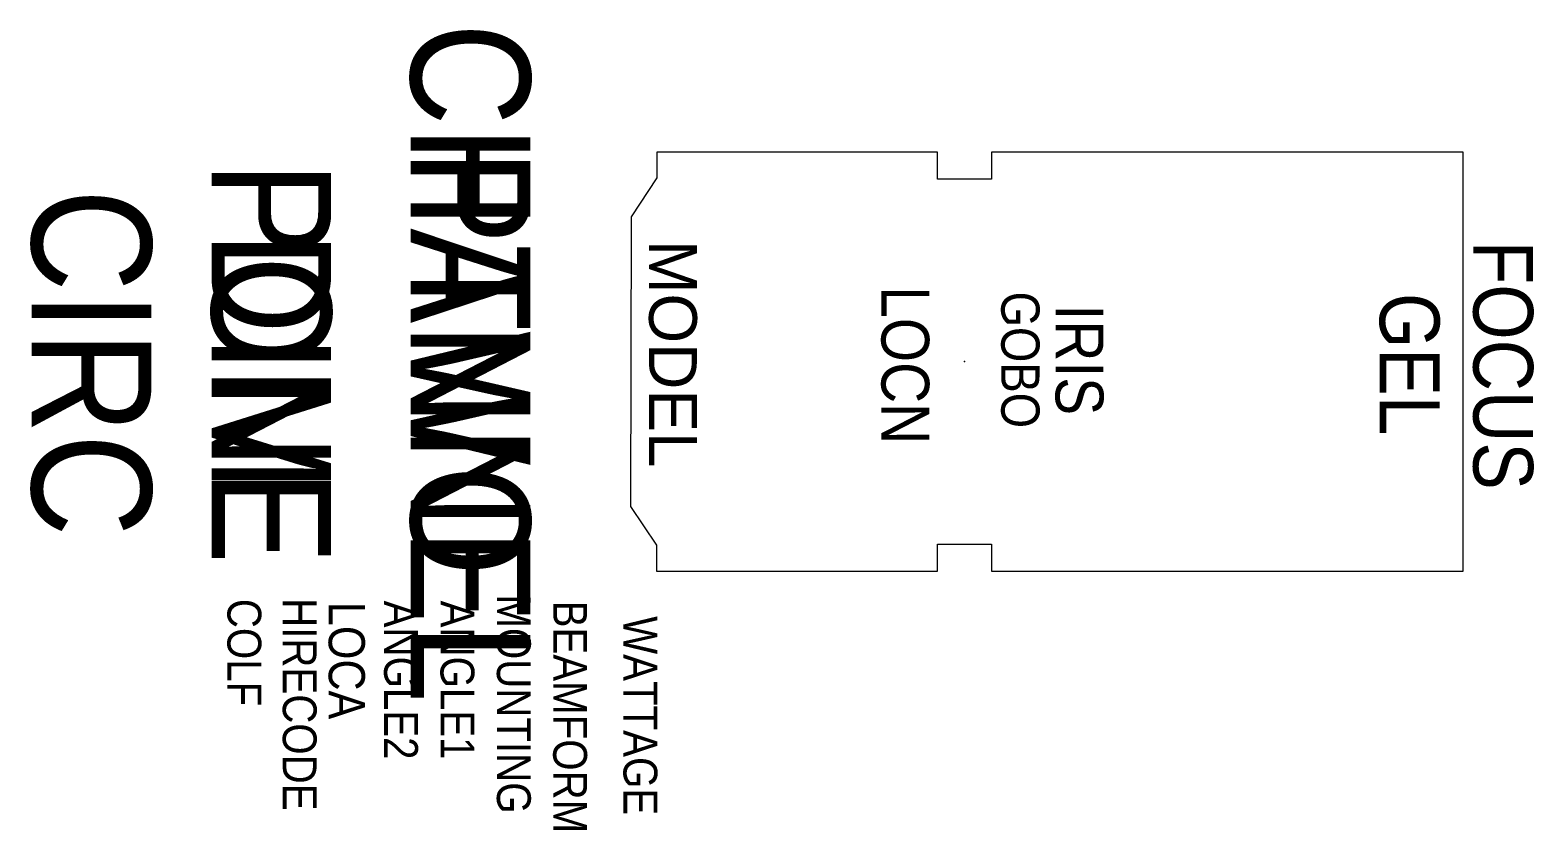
# Model space of a CAD drawing. Extents: x -2761 to -1503, y -628 to 41.
import ezdxf
from ezdxf.enums import TextEntityAlignment as Align

# ---------------------------------------------------------------- set-up
doc = ezdxf.new("R2010")
doc.units = 0
doc.header["$MEASUREMENT"] = 0
for name, color, linetype in [('CHANNEL', 3, 'CONTINUOUS'), ('CIRC', 6, 'CONTINUOUS'), ('DIMMER', 4, 'CONTINUOUS'), ('FOCUS', 30, 'CONTINUOUS'), ('GEL', 1, 'CONTINUOUS'), ('LANTERNS', 4, 'CONTINUOUS'), ('LOCATION', 7, 'CONTINUOUS'), ('MODEL', 6, 'CONTINUOUS'), ('PATCH', 5, 'CONTINUOUS'), ('PATCH2', 5, 'CONTINUOUS')]:
    doc.layers.add(name, color=color, linetype=linetype)

msp = doc.modelspace()

# ---------------------------------------------------------------- linework, layer by layer
at = {"layer": 'LANTERNS', "color": 0}
msp.add_lwpolyline([(-1562.1, -60.8), (-1956.7, -60.8), (-1956.7, -83.3), (-2001.8, -83.3), (-2001.8, -60.8), (-2236.6, -60.8), (-2236.6, -82.4), (-2258.3, -114.9), (-2258.7, -357.4), (-2237.1, -389.8), (-2237.1, -411.5), (-2001.8, -411.5), (-2001.8, -388.9), (-1956.7, -388.9), (-1956.7, -411.5), (-1562.1, -411.5)], close=True, dxfattribs=at)
msp.add_point((-1979.2, -236.1), dxfattribs=at)

# ---------------------------------------------------------------- texts
at = {"layer": 'CHANNEL', "width": 0.89}
msp.add_attdef('CHANNEL', text='', height=100, rotation=270, dxfattribs=at).set_placement((-2442.6, -237), align=Align.CENTER)
at = {"layer": 'CIRC', "width": 0.89}
msp.add_attdef('CIRC', text='', height=100, rotation=270, dxfattribs=at).set_placement((-2759.7, -237), align=Align.CENTER)
at = {"layer": 'DIMMER', "width": 0.89}
msp.add_attdef('DIM', text='', height=100, rotation=270, dxfattribs=at).set_placement((-2609.2, -236.1), align=Align.CENTER)
at = {"layer": 'FOCUS', "width": 0.89}
msp.add_attdef('FOCUS', text='', height=50, rotation=270, dxfattribs=at).set_placement((-1553.5, -239.2), align=Align.CENTER)
at = {"layer": 'GEL', "width": 0.89}
for tag, height, p in [('GOBO', 32, (-1948.5, -234.6)), ('GEL', 50, (-1631.8, -238.2))]:
    msp.add_attdef(tag, text='', height=height, rotation=270, dxfattribs=at).set_placement(p, align=Align.CENTER)
at = {"layer": 'LANTERNS', "color": 0, "width": 0.89}
msp.add_attdef('IRIS', text='', height=40, rotation=270, dxfattribs=at).set_placement((-1883, -234.6), align=Align.MIDDLE)
at = {"layer": 'LANTERNS', "color": 0, "width": 0.89, "flags": 1}
for tag, p, s, height in [('COLF', (-2596, -434.6), 'N', 28.3), ('HIRECODE', (-2549.7, -434), '', 28.3), ('LOCA', (-2511.3, -437.2), '', 30.3), ('ANGLE2', (-2464.9, -436.1), '180', 28.3), ('ANGLE1', (-2417.7, -436.1), '0', 28.3), ('MOUNTING', (-2370.5, -430.9), 'STANDARD HOOK CLAMP', 28.305), ('BEAMFORM', (-2323.4, -436.1), 'C', 28.3), ('WATTAGE', (-2264.6, -449.1), '2000', 28.3)]:
    msp.add_attdef(tag, p, s, height=height, rotation=270, dxfattribs=at)
at = {"layer": 'LOCATION', "width": 0.89}
msp.add_attdef('LOCN', text='', height=40, rotation=270, dxfattribs=at).set_placement((-2048.8, -239.1), align=Align.CENTER)
at = {"layer": 'MODEL'}
msp.add_attdef('MODEL', text='2K MED', height=40, rotation=270, dxfattribs=at).set_placement((-2243.2, -229.6), align=Align.CENTER)
at = {"layer": 'PATCH', "width": 0.89}
msp.add_attdef('PONE', text='', height=100, rotation=270, dxfattribs=at).set_placement((-2609.2, -237), align=Align.CENTER)
at = {"layer": 'PATCH2', "width": 0.89}
msp.add_attdef('PTWO', text='', height=100, rotation=270, dxfattribs=at).set_placement((-2442.6, -237), align=Align.CENTER)

doc.saveas('drawing.dxf')
